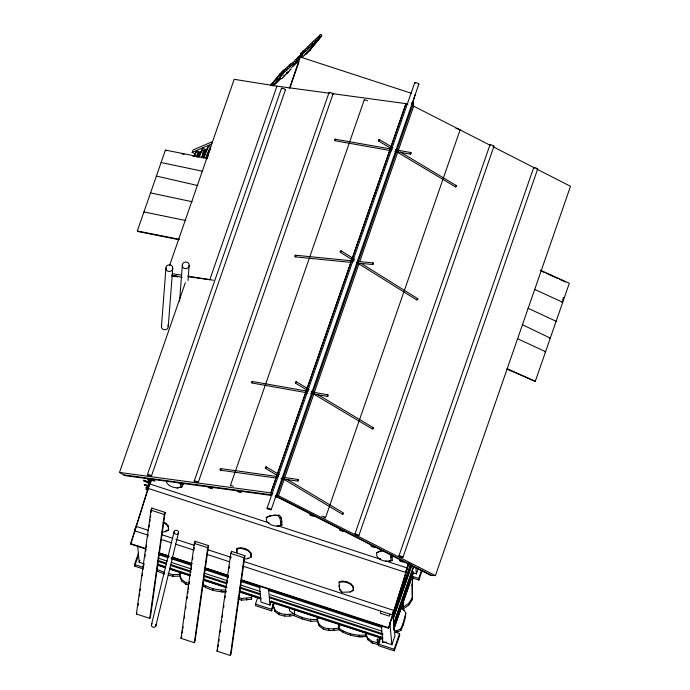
<?xml version="1.0" encoding="UTF-8"?>
<svg xmlns="http://www.w3.org/2000/svg" width="690" height="690" viewBox="0 0 690 690"><rect width="100%" height="100%" fill="white"/><g stroke="black" fill="none" stroke-linecap="round" stroke-linejoin="round"><path stroke-width="1.03" d="M289.507 607.778L289.481 610.823C297.373 616.481 307.386 620.327 317.193 619.318L318.849 617.317M403.555 608.666L408.816 605.035L412.379 599.584L412.189 584.154L412.758 577.03L411.111 575.934M412.379 599.584L412.189 584.154M403.529 598.799L402.684 609.27M268.971 522.865L149.29 483.811L148.997 485.406M392.274 614.868L393.705 610.4L392.274 614.868L242.94 566.136M405.625 572.398L407.057 567.922L405.625 572.398L147.858 488.287L149.29 483.811M161.469 326.284L165.945 267.987C166.066 263.615 173.276 263.804 172.733 268.307L168.257 326.603C168.041 331.614 159.813 330.208 161.667 325.387M179.564 301.392L182.341 265.193C182.462 260.82 189.672 261.018 189.129 265.521L187.982 280.425M412.335 585.775L412.758 577.03M317.435 617.455L317.348 621.026L319.228 625.839C324.231 631.341 332.132 631.109 338.842 629.729C346.449 634.938 356.264 637.491 365.441 636.447L365.571 632.023M365.441 636.447L365.709 633.498M149.799 478.506L148.919 478.515M188.586 584.956L185.903 584.258L181.582 580.92L179.702 576.107L179.788 572.545M317.59 619.163L317.823 617.309L317.529 619.137M402.943 607.303L403.331 604.371M136.387 614.005L150.998 510.16L151.791 508.073L165.143 512.428L150.532 616.274L149.739 618.361L136.387 614.005L136.913 612.608M138.069 605.561L138.371 603.44M139.415 596.022L139.708 593.9M140.156 590.726L140.458 588.605M142.243 575.891L142.545 573.769M143.589 566.352L143.882 564.23M144.926 556.813L145.228 554.7M145.676 551.517L145.97 549.395M146.271 547.282L146.573 545.16M147.763 536.682L148.065 534.569M149.109 527.151L149.402 525.03M149.851 521.847L150.153 519.734M150.446 517.612L150.748 515.49M151.196 512.316L151.791 508.073M149.739 618.361L164.358 514.524L165.143 512.428M180.996 638.328L194.356 543.366L195.141 541.279L208.492 545.635L195.132 640.596L194.347 642.683L180.996 638.328L181.78 636.24M182.229 633.041L182.531 630.902M182.833 628.771L183.126 626.641M184.334 618.102L184.635 615.972M185.679 608.502L185.981 606.363M187.033 598.894L187.335 596.764M187.784 593.564L188.085 591.425M188.387 589.295L188.689 587.156M189.138 583.956L189.44 581.825M191.242 569.017L191.535 566.887M192.588 559.418L192.889 557.287M193.942 549.818L194.244 547.679M194.692 544.479L195.141 541.279M194.347 642.683L207.707 547.722L208.492 545.635M217.014 651.144L230.762 553.44L231.555 551.353L244.907 555.709L231.159 653.413L230.365 655.5L217.014 651.144L217.799 649.057M218.1 646.927L218.402 644.805M218.851 641.622L219.144 639.492M220.196 632.066L220.489 629.936M221.542 622.501L221.835 620.379M222.284 617.196L222.585 615.075M223.629 607.64L223.931 605.51M224.974 598.075L225.276 595.953M225.725 592.77L226.018 590.649M227.07 583.214L227.364 581.084M227.812 577.901L228.114 575.779M229.158 568.344L229.46 566.223M230.503 558.788L230.805 556.666M231.254 553.475L231.555 551.353M230.365 655.5L244.113 557.796L244.907 555.709M161.633 532.137L165.315 531.688L168.576 530.213L168.282 526.72L165.885 524.003L165.98 523.348L163.22 522.071M165.315 531.688L165.419 531.024M168.282 526.72L168.386 526.065L165.98 523.348M168.576 530.213L168.386 526.065M236.903 548.412L236.817 552.604L236.903 548.412C241.854 546.834 247.952 548.688 250.936 553L251.126 557.149L247.865 558.624L244.182 559.073M236.808 549.067L240.37 548.334L240.465 547.679M251.126 557.149L250.832 553.656L248.435 550.939L244.752 549.249L244.847 548.593M248.435 550.939L248.538 550.284M247.865 558.624L247.969 557.968M250.832 553.656L250.936 553M339.109 582.455L339.213 581.791C344.163 580.221 350.253 582.075 353.245 586.388L353.435 590.536L350.175 592.003L341.654 592.261L339.609 589.674L339.109 582.455C344.06 580.877 350.158 582.731 353.142 587.043L353.435 590.536M339.118 585.982L339.221 585.327L339.609 589.674M342.671 581.722L342.775 581.066M341.654 592.261L341.748 591.597M347.053 582.627L347.156 581.972M350.744 584.327L350.839 583.671M350.175 592.003L350.27 591.347M353.142 587.043L353.245 586.388M172.733 268.307C172.612 272.679 165.402 272.49 165.945 267.987M189.129 265.521C189.008 269.894 181.798 269.704 182.341 265.193M135.792 527.35L135.947 526.289L134.516 530.757L147.807 535.095M151.507 624.562L174.147 531.542M155.811 626.037L178.451 533.016A2.277 1.984 13.7 0 0 175.829 530.3A2.277 1.984 13.7 0 0 174.622 533.517A2.277 1.984 13.7 0 0 178.451 533.016M394.266 631.971L397.061 632.411L401.045 630.246L400.89 628.633L403.064 623.553L405.806 613.117L403.495 608.873L399.967 608.718M401.045 630.246C403.357 624.855 405.435 618.947 405.806 613.117M221.102 469.511C220.584 471.408 219.127 468.7 220.688 468.579L277.984 476.626M135.645 527.885L135.076 529.584M146.082 549.145L130.738 544.143L130.695 543.616L148.816 485.984M149.135 484.966L151.058 478.851M130.738 544.143L151.386 478.498M241.207 580.187L388.496 628.254L408.825 562.962M388.496 628.254L408.825 563.635M380.871 611.236L380.25 613.186L389.298 616.144L389.919 614.186M342.551 513.636L343.008 514.326L343.534 513.032L287.368 479.49M179.064 239.74L138.293 231.624L137.345 230.952L165.402 150.092L207.216 158.407M169.507 265.702L234.186 79.307L276.966 86.147L329.208 93.202M271.877 495.498L124.873 475.617L119.508 472.434L185.334 282.736M276.966 86.147L209.812 279.674L188.508 276.794M147.418 474.642L281.46 88.363M151.446 475.962L285.488 89.674M289.464 88.165L299.917 58.029M289.886 88.01L298.951 61.893M143.658 569.069L134.662 566.136L134.507 564.515L138.578 552.793M134.662 566.136L137.707 557.348M144.193 563.894L139.164 562.255L139.846 560.289M194.226 481.077L329.035 92.589M198.254 482.396L333.063 93.9M230.374 485.691L364.199 100.024M272.533 493.842L270.885 492.867L405.979 103.56L407.902 104.207M119.508 472.434L270.885 492.867L405.987 103.647L332.407 93.633M267.03 508.289L414.707 82.705M271.204 509.651L418.882 84.068M412.163 104.509L415.251 94.539M276.975 496.101L413.112 103.785M359.007 263.709L278.588 495.463L276.794 495.386M359.714 261.683L413.681 106.157L490.038 145.185M274.335 603.095L271.627 610.909L255.628 605.691L255.481 604.069L257.853 597.23M259.457 585.456L260.967 602.077L270.014 605.035L271.377 601.102M271.627 610.909L271.472 609.287L273.852 602.456M325.525 517.681L460.04 130.039M354.858 534.241L489.943 144.935M358.886 535.552L493.98 146.246M398.915 555.968L533.646 167.687M402.943 557.287L537.674 169.007M394.577 631.98L399.57 633.61L399.726 635.231L394.301 650.86L378.301 645.642L378.155 644.02L380.526 637.181M378.983 643.684L380 640.751M407.281 566.654L408.333 563.609M392.86 615.118L410.49 564.308M392.955 616.092L410.93 564.265M392.886 618.758L411.568 564.903M393.68 617.697L411.663 565.878M393.628 623.527L413.37 566.619M393.714 624.502L413.81 566.576M393.645 627.176L412.689 572.303L412.404 569.181M393.636 629.444L413.37 572.562M393.671 629.815L413.759 571.915M381.303 625.192L382.812 641.752L391.851 644.71L394.922 635.87L392.886 613.505M412.404 572.579L416.424 573.89L418.468 567.999M394.301 650.86L394.154 649.238L399.57 633.61M411.87 577.754L418.873 580.04L418.727 578.418L421.435 570.604M418.873 580.04L422.263 570.276M276.009 496.421L430.612 575.382L435.407 575.607L570.492 186.3L536.967 169.162M562.548 300.357L563.583 297.347M507.159 369.176L535.285 381.363L569.328 283.254L540.141 270.092M148.626 486.571L148.238 487.589M192.139 152.378L193.148 149.903L212.365 141.683L211.382 144.098L192.139 152.378L195.494 153.887M194.14 155.905L196.641 150.877L198.746 151.826L196.797 156.613M194.304 156.621L196.641 150.877M196.245 156.854L198.746 151.826M197.047 157.234L198.668 153.24M197.875 156.88L199.496 152.887M198.677 157.122L202.722 148.255L204.827 149.204L201.333 157.829M199.229 156.88L202.722 148.255M202.334 154.241L204.275 149.445M201.791 157.725L205.034 149.739M202.627 157.372L205.862 149.385M203.464 157.441L208.673 145.702L210.778 146.651L206.12 158.148M203.628 158.157L208.673 145.702M205.956 157.432L209.838 147.841M206.508 158.321L210.554 148.341M207 158.812L208.216 155.819M134.895 530.058L134.516 530.757M295.829 256.361C295.104 257.913 294.061 255.248 295.441 255.222L353.936 261.01M455.65 186.024L455.866 186.973L456.59 185.739L400.373 152.076M402.537 607.649L408.67 603.414L412.232 597.963M335.513 140.389L334.59 140.432L334.917 139.164L391.954 149.187M252.514 382.657L251.591 382.691L251.919 381.423L307.904 391.256M270.842 85.068L280.269 73.614M270.894 85.319L281.667 72.226M271.662 84.706L283.107 70.794M275.75 80.049L277.095 78.41M279.122 75.952L284.504 69.405M272.973 85.707L281.718 75.072M273.016 85.957L283.116 73.683M305.661 54.467L317.107 40.555M307.11 53.035L318.547 39.114A1.026 1.018 39.4 0 0 318.09 37.407A1.026 1.018 39.4 0 0 316.839 38.649A1.026 1.018 39.4 0 0 318.547 39.114M308.551 51.595L319.996 37.683A1.026 1.018 39.4 0 0 319.53 35.975A1.026 1.018 39.4 0 0 318.28 37.217A1.026 1.018 39.4 0 0 319.996 37.683M310 50.163L321.437 36.251A1.026 1.018 39.4 0 0 320.979 34.535A1.026 1.018 39.4 0 0 319.729 35.776A1.026 1.018 39.4 0 0 321.437 36.251M168.119 573.364L172.88 574.667L179.547 574.399L181.203 572.398M294.613 615.299C287.903 616.679 280.002 616.903 275 611.4L272.964 604.889L274.62 602.888M417.088 299.089L417.959 299.055L417.096 300.185L356.678 262.502M455.771 185.851L456.461 185.532M372.773 428.111L373.609 428.162L372.729 429.258L312.855 393.567M394.119 630.358L396.914 630.789L400.89 628.633M166.23 530.662L168.679 529.558M266.271 517.466L270.911 515.568L279.433 515.309L281.477 517.897L281.977 525.116C276.699 527.315 269.868 525.728 266.564 520.959L266.271 517.466L270.911 515.568M376.585 552.681L381.225 550.784L376.585 552.681L376.878 556.175C380.181 560.944 387.012 562.531 392.291 560.332L392.032 554.958M351.9 590.614L353.53 589.881M197.418 153.059L202.23 150.989M204.154 150.161L207.043 148.928M147.427 479.748L150.204 480.809L148.6 480.507M166.506 480.939L166.652 482.681L169.05 485.398L172.742 487.097L177.123 488.002L178.503 487.571M177.123 488.002L182.065 486.847L182.057 484.19M269.531 515.991L275.517 514.999M274.137 515.43L279.433 515.309M278.053 515.741L280.097 518.328L281.477 517.897M280.597 525.547L280.58 522.019L281.969 521.588M277.035 526.28L281.977 525.116M379.276 558.891L380.656 558.46M390.902 560.763L390.894 557.235L392.274 556.804M387.34 561.496L392.291 560.332M179.391 487.39L182.065 486.847M237.955 597.497L241.526 598.428L251.462 597.583L251.445 594.539M238.11 599.196L241.681 600.136L251.617 599.291L251.6 596.246M272.964 604.889L274.844 609.701C279.847 615.195 287.747 614.971 294.457 613.591L294.44 609.529M317.193 619.318L319.073 624.131C324.076 629.634 331.976 629.401 338.687 628.021L338.669 623.958L338.825 625.666M386.348 642.054L382.493 642.623L382.407 639.043L377.292 639.182L377.534 644.46L372.177 643.063L367.848 639.725L365.821 633.204L367.848 639.725M379.845 551.207L383.528 550.758M561.85 302.358L562.73 302.272L534.569 289.386M549.404 338.229L550.284 338.152L522.33 324.654M544.712 351.753L545.583 351.667L517.466 338.669M202.774 584.232C209.458 588.165 217.712 590.511 225.492 589.95M225.647 591.675C217.868 592.227 209.613 589.89 202.929 585.957M339.661 626.701L339.523 625.226L338.712 628.254C346.32 633.463 356.135 636.016 365.312 634.973M226.01 591.684L221.343 591.96L221.188 590.235M365.519 636.482L358.99 636.87L358.86 635.395M410.861 152.55C408.575 154.034 412.568 154.646 410.861 152.55L396.155 149.928M327.862 394.809C325.568 396.293 329.57 396.905 327.862 394.809L311.052 391.817M168.274 575.072L173.035 576.366L179.702 576.107M294.294 614.152L294.449 615.86L302.116 618.947L310.681 621.285L317.348 621.026M377.292 639.182L377.447 640.881L379.491 640.829M373.083 262.899C370.866 264.356 374.791 265.038 373.083 262.899L357.127 261.32M298.14 479.464C295.881 480.861 299.779 481.637 298.14 479.464L282.227 477.221M411.878 106.07L413.681 106.157M295.199 256.861L352.642 262.545M356.894 262.959L372.85 264.537M123.605 474.867L271.791 494.868M148.747 481.715L150.403 482.207M220.403 470.209L277.699 478.256M280.882 478.705L297.856 481.094M172.25 273.663L181.643 275.163M187.896 276.173L213.426 280.252M171.655 275.897L177.727 276.88M354.755 259.354L341.05 250.798L340.239 251.341L340.239 252.238L353.944 260.794M340.239 252.238L341.05 251.686L341.05 250.798M177.675 276.328L172.491 275.448M334.961 140.726L391.687 150.817M394.835 151.377L410.593 154.18M251.962 382.993L307.637 392.895M310.793 393.455L327.595 396.448M171.767 275.31L182.177 277.294M182.031 153.887L184.118 154.31M192.484 155.975L194.571 156.388M137.345 230.952L179.159 239.266M143.943 211.925L185.67 220.507M240.37 548.334L244.752 549.249M161.089 162.53L202.748 171.284M150.541 192.907L192.182 201.739M156.397 176.054L197.797 185.55M150.8 481.12L149.92 481.051L150.748 481.672M150.877 481.62L148.41 481.956M179.547 574.399L181.427 579.212L185.748 582.55L189.319 583.481M367.692 638.017L372.022 641.355L377.378 642.761M148.781 482.672C152.619 484.113 144.659 481.189 148.54 482.638M147.85 483.966L149.238 484.449M145.366 485.105C141.484 483.518 148.186 486.105 146.228 485.303M393.015 147.686L379.233 139.458L378.422 139.949L378.387 140.889L392.179 149.118M378.387 140.889L379.198 140.398L379.233 139.458M309.103 389.402L296.226 381.717L295.423 382.217L295.389 383.148L308.257 390.825M295.389 383.148L296.312 381.803M279.096 474.556L266.228 466.871L265.417 467.363L265.383 468.303L278.251 475.979M265.383 468.303L266.193 467.811L266.228 466.871M150.411 478.472L151.489 478.851M151.446 478.757L150.213 478.584L151.395 479.352M150.636 481.085L148.73 480.093L150.679 480.533M145.202 481.059L149.997 482.655M145.098 481.137L143.865 480.964L146.642 482.025L143.658 480.171L145.918 480.766L146.133 481.56M300.271 57.02L411.18 93.21M278.173 525.866L380.457 559.245M385.572 560.918L407.057 567.922M411.723 576.133L418.727 578.418M150.998 510.16L164.358 514.524M230.762 553.44L244.113 557.796M194.356 543.366L207.707 547.722M135.947 526.289L148.221 530.291M161.52 534.629L172.767 538.303M175.838 539.304L194.252 545.316M207.543 549.654L231.072 557.33M244.372 561.669L393.705 610.4M161.106 539.433L171.336 542.771M175.424 544.108L193.838 550.111M207.138 554.45L229.641 561.798M130.695 543.616L145.443 548.438M158.717 552.768L168.929 556.097M171.991 557.097L192.415 563.764M205.689 568.094L228.148 575.426M241.422 579.755L388.453 627.727M158.873 552.914L168.998 556.218M174.061 557.865L190.259 563.152M205.439 568.111L227.709 575.374M159.381 553.484L168.584 556.485M171.655 557.494L191.087 563.834M204.387 568.172L227.907 575.848M158.657 553.673L168.903 557.011M171.974 558.012L191.441 564.368M204.758 568.715L228.321 576.4M241.638 580.747L260.078 586.767M268.281 589.441L381.993 626.546M158.743 554.639L167.963 557.649M171.042 558.65L191.527 565.343M204.844 569.681L228.407 577.375M240.707 581.385L260.173 587.733M268.367 590.416L382.079 627.52M157.958 558.063L167.153 561.065M171.232 562.393L191.656 569.06M203.904 573.054L227.381 580.721M240.655 585.051L260.052 591.382M270.264 594.711L381.544 631.022M158.251 560.504L166.419 563.169M170.499 564.506L190.923 571.165M204.197 575.495L226.656 582.826M239.922 587.156L260.346 593.823M269.531 596.816L382.855 633.8M157.32 561.143L166.506 564.144M170.594 565.472L191.009 572.139M204.283 576.469L226.743 583.8M240.016 588.13L260.432 594.789M269.618 597.79L382.941 634.766M157.544 564.092L165.747 566.766M169.844 568.103L190.328 574.787M203.645 579.134L226.191 586.483M239.508 590.83L261.018 597.851M271.265 601.197L382.933 637.638M157.355 564.782L165.548 567.456M169.645 568.793L190.13 575.477M203.447 579.824L227.01 587.509M239.301 591.52L260.811 598.541M271.049 601.878L382.691 638.31M157.389 565.153L165.583 567.827M169.68 569.164L190.164 575.848M203.481 580.195L226.018 587.552M239.335 591.891L260.837 598.911M270.057 601.922L382.726 638.69M134.507 564.515L143.511 567.447M378.155 644.02L394.154 649.238M255.481 604.069L271.472 609.287M145.254 485.018L144.452 484.751L145.038 484.992M145.176 484.923L146.823 485.536M146.746 485.596L147.246 485.751L146.34 485.389M270.885 492.867L272.809 493.523M276.664 494.816L435.407 575.607M148.626 486.217L144.943 484.889M335.228 139.095L335.676 139.777M252.221 381.354L252.652 381.837M148.816 480.939L150.36 481.827L148.764 481.534L150.058 482.06M150.825 481.749L150.006 481.551L150.825 482.172M145.547 485.053L146.651 485.519M147.608 485.864L146.918 485.613M147.85 485.889L148.799 486.243M295.441 255.222L295.863 255.723M156.647 569.233L164.315 572.329L164.47 574.037L156.803 570.941M541.202 271.058L544.125 272.369M546.075 273.249L557.744 278.51M559.693 279.39L565.533 282.02M507.064 368.65L535.285 381.363M163.116 522.735L165.885 524.003M528.031 308.232L556.131 321.29M146.383 481.706L148.566 482.12M492.91 146.651L535.052 168.188M275.948 495.782L431.811 575.434M150.049 478.877L149.532 478.489M395.775 149.333L398.535 150.981M395.853 151.308L455.616 186.964M311.863 391.049L314.614 392.688M317.374 394.335L373.454 427.791M282.771 476.747L284.608 477.842M282.848 478.722L342.611 514.378M361.146 263.347L417.786 298.727M165.402 150.092L166.35 150.774M305.679 50.077L305.463 49.904A1.026 1.018 39.4 0 0 303.945 50.603A1.026 1.018 39.4 0 0 305.135 51.793A1.026 1.018 39.4 0 0 305.843 50.284A1.026 1.018 39.4 0 0 307.24 48.904A1.026 1.018 39.4 0 0 308.628 47.515A1.026 1.018 39.4 0 0 310.026 46.127A1.026 1.018 39.4 0 0 311.423 44.747A1.026 1.018 39.4 0 0 312.941 44.048A1.026 1.018 39.4 0 0 311.751 42.858A1.026 1.018 39.4 0 0 311.043 44.367A1.026 1.018 39.4 0 0 309.655 45.756A1.026 1.018 39.4 0 0 308.257 47.136A1.026 1.018 39.4 0 0 306.86 48.524A1.026 1.018 39.4 0 0 305.463 49.904L305.627 50.12M295.268 61.669A1.026 1.018 39.4 0 0 296.804 60.884A1.026 1.018 39.4 0 0 295.432 59.823A1.026 1.018 39.4 0 0 295.061 61.505L295.268 61.669A1.026 1.018 39.4 0 1 295.277 63.109A1.026 1.018 39.4 0 1 293.828 63.101L293.664 62.885A1.026 1.018 39.4 0 0 291.982 63.247A1.026 1.018 39.4 0 0 293.034 64.627A1.026 1.018 39.4 0 0 293.828 63.101M340.222 589.665L341.24 590.951M315.494 40.331L315.658 40.538A1.026 1.018 39.4 0 0 317.34 40.184A1.026 1.018 39.4 0 0 316.287 38.804A1.026 1.018 39.4 0 0 315.494 40.331A1.026 1.018 39.4 0 0 313.89 41.547A1.026 1.018 39.4 0 0 312.372 42.245A1.026 1.018 39.4 0 0 313.562 43.436A1.026 1.018 39.4 0 0 314.261 41.926A1.026 1.018 39.4 0 0 315.658 40.538M285.953 69.423L286.117 69.63A1.026 1.018 39.4 0 0 287.799 69.276A1.026 1.018 39.4 0 0 286.747 67.896A1.026 1.018 39.4 0 0 285.953 69.423A1.026 1.018 39.4 0 0 284.34 70.639A1.026 1.018 39.4 0 0 282.822 71.337A1.026 1.018 39.4 0 0 284.013 72.528A1.026 1.018 39.4 0 0 284.72 71.018A1.026 1.018 39.4 0 0 286.117 69.63M167.955 324.852L168.257 326.603M390.531 554.467L390.894 557.235M280.097 518.328L280.58 522.019M413.051 101.965L413.439 106.234M415.854 567.568L416.424 573.89M412.422 591.011L412.577 592.632M408.67 603.414L408.816 605.035M403.495 608.873L403.641 610.495M404.392 618.188L404.538 619.81M403.064 623.553L403.21 625.166M396.914 630.789L397.061 632.411M389.833 622.501L391.851 644.71M372.022 641.355L372.177 643.063M350.451 633.567L350.58 635.042M343.042 631.109L343.172 632.583M338.687 628.021L338.842 629.729M333.865 628.728L334.02 630.436M328.751 628.866L328.906 630.574M323.394 627.469L323.55 629.168M319.073 624.131L319.228 625.839M310.526 619.577L310.681 621.285M301.961 617.248L302.116 618.947M289.636 614.298L289.791 616.006M284.522 614.436L284.677 616.144M279.165 613.031L279.321 614.738M274.844 609.701L275 611.4M268.496 588.406L270.014 605.035M251.462 597.583L251.617 599.291M246.641 598.29L246.796 599.998M241.526 598.428L241.681 600.136M212.779 588.406L212.934 590.131M205.37 585.948L205.525 587.673M185.748 582.55L185.903 584.258M181.427 579.212L181.582 580.92M172.88 574.667L173.035 576.366M137.655 545.661L139.164 562.255M377.447 640.881L377.534 644.46M180.668 483.742L180.685 487.269M275.569 495.981A2.199 0.449 19.1 0 1 277.147 497.007A2.199 0.449 19.1 0 1 275.12 496.757M415.354 83.249A2.199 0.449 19.1 0 1 415.173 82.55A2.199 0.449 19.1 0 1 417.959 83.378A2.199 0.449 19.1 0 1 418.623 84.223M230.451 485.838A2.13 0.431 19.1 0 1 231.124 485.579A2.13 0.431 19.1 0 1 233.358 486.269M364.277 100.162A2.13 0.431 19.1 0 1 365.174 99.947A2.13 0.431 19.1 0 1 367.606 100.809M321.747 516.224A2.13 0.431 19.1 0 1 325.085 517.259A2.13 0.431 19.1 0 1 324.076 517.647M456.012 128.728A2.13 0.431 19.1 0 1 458.505 129.099A2.13 0.431 19.1 0 1 459.79 130.194M329.328 92.909A2.13 0.431 19.1 0 1 330.001 92.512A2.13 0.431 19.1 0 1 332.77 93.581A2.13 0.431 19.1 0 1 332.097 93.978M398.993 556.114A2.13 0.431 19.1 0 1 400.881 556.157A2.13 0.431 19.1 0 1 402.882 557.382A2.13 0.431 19.1 0 1 399.959 556.709M533.939 168.015A2.13 0.431 19.1 0 1 534.474 167.584A2.13 0.431 19.1 0 1 537.182 168.55A2.13 0.431 19.1 0 1 537.122 169.145M281.744 88.682A2.13 0.431 19.1 0 1 283.426 88.553A2.13 0.431 19.1 0 1 285.237 89.821M490.236 145.254A2.13 0.431 19.1 0 1 491.918 145.124A2.13 0.431 19.1 0 1 493.73 146.392M304.35 54.967A1.026 1.018 39.4 0 1 303.333 55.976M310.155 48.93A1.026 1.018 39.4 0 1 308.758 50.318M302.962 56.347A1.026 1.018 39.4 0 1 301.935 57.365M271.403 85.163A1.026 1.018 39.4 0 1 271.506 84.913M271.877 84.542A1.026 1.018 39.4 0 1 272.127 84.447M279.735 79.548A1.026 1.018 39.4 0 0 280.718 78.272A1.026 1.018 39.4 0 0 282.521 77.53M274.775 83.792A1.026 1.018 39.4 0 1 273.525 85.034M272.8 83.775A1.026 1.018 39.4 0 1 272.895 83.533M273.274 83.162A1.026 1.018 39.4 0 1 273.516 83.059M298.589 61.065A1.026 1.018 39.4 0 1 297.701 61.565M297.295 61.677A1.026 1.018 39.4 0 1 296.303 62.954M279.269 79.704A1.026 1.018 39.4 0 1 278.286 80.98M277.829 81.135A1.026 1.018 39.4 0 1 276.328 82.274M276.38 82.576A1.026 1.018 39.4 0 1 274.887 83.714M305.929 53.484A1.026 1.018 39.4 0 1 304.678 54.726M307.369 52.043A1.026 1.018 39.4 0 1 306.119 53.285M308.818 50.611A1.026 1.018 39.4 0 1 307.317 51.75M294.501 64.446A1.026 1.018 39.4 0 1 293.517 65.723M292.741 66.568A1.026 1.018 39.4 0 1 292.284 66.827M293.043 65.852A1.026 1.018 39.4 0 1 292.905 66.361M291.594 67.284A1.026 1.018 39.4 0 1 291.56 67.542M290.999 68.629A1.026 1.018 39.4 0 1 290.016 69.914M289.662 70.138A1.026 1.018 39.4 0 1 288.679 71.424M288.084 71.786A1.026 1.018 39.4 0 1 286.583 72.924M288.11 71.329A1.026 1.018 39.4 0 1 286.962 72.821M286.669 72.761A1.026 1.018 39.4 0 1 285.272 74.149M293.664 62.885A1.026 1.018 39.4 0 1 295.061 61.505M295.898 63.057A1.026 1.018 39.4 0 1 294.915 64.343M283.995 75.796A1.026 1.018 39.4 0 1 282.598 77.177M285.324 74.442A1.026 1.018 39.4 0 1 283.832 75.581M155.673 624.502A2.277 1.984 13.7 0 1 154.862 627.055A2.277 1.984 13.7 0 1 151.852 626.399A2.277 1.984 13.7 0 1 152.145 623.734M148.152 490.064A1.492 0.656 13.7 0 1 145.909 489.089A1.492 0.656 13.7 0 1 148.031 488.874M148.143 488.486A1.492 0.656 13.7 0 1 146.202 487.951A1.492 0.656 13.7 0 1 146.366 487.08A1.492 0.656 13.7 0 1 148.333 487.45M411.525 102.81A2.199 0.449 19.1 0 1 413.086 103.716A2.199 0.449 19.1 0 1 412.111 103.862M275.897 495.334A2.199 0.449 19.1 0 1 276.966 496.153A2.199 0.449 19.1 0 1 275.474 496.067M180.176 572.389L179.943 574.252L180.142 572.372M281.882 73.839L281.503 73.459A1.026 1.018 39.4 0 0 279.985 74.158A1.026 1.018 39.4 0 0 281.175 75.348A1.026 1.018 39.4 0 0 281.882 73.839A1.026 1.018 39.4 0 0 283.4 73.14A1.026 1.018 39.4 0 0 282.21 71.95A1.026 1.018 39.4 0 0 281.503 73.459L281.882 73.839M400.226 561.073A2.199 0.449 19.1 0 0 403.702 561.988A2.199 0.449 19.1 0 0 401.088 560.565A2.199 0.449 19.1 0 0 400.226 561.073M340.248 530.386A2.199 0.449 19.1 0 0 343.715 531.3A2.199 0.449 19.1 0 0 341.102 529.877A2.199 0.449 19.1 0 0 340.248 530.386M371.479 546.411A2.199 0.449 19.1 0 0 374.946 547.325A2.199 0.449 19.1 0 0 372.341 545.902A2.199 0.449 19.1 0 0 371.479 546.411M310.448 515.214A2.199 0.449 19.1 0 0 313.916 516.137A2.199 0.449 19.1 0 0 311.302 514.706A2.199 0.449 19.1 0 0 310.448 515.214M237.722 491.565A2.199 0.449 19.1 0 0 241.198 492.488A2.199 0.449 19.1 0 0 238.585 491.056A2.199 0.449 19.1 0 0 237.722 491.565M208.854 487.666A2.199 0.449 19.1 0 0 212.33 488.589A2.199 0.449 19.1 0 0 209.717 487.157A2.199 0.449 19.1 0 0 208.854 487.666M180.116 483.793A2.199 0.449 19.1 0 0 183.592 484.716A2.199 0.449 19.1 0 0 180.978 483.285A2.199 0.449 19.1 0 0 180.116 483.793M151.334 480.042A2.199 0.449 19.1 0 0 154.802 480.956A2.199 0.449 19.1 0 0 152.197 479.533A2.199 0.449 19.1 0 0 151.334 480.042M267.677 508.832A2.199 0.449 19.1 0 0 271.144 509.755A2.199 0.449 19.1 0 0 268.539 508.323A2.199 0.449 19.1 0 0 267.677 508.832M355.479 534.767A2.13 0.431 19.1 0 0 358.826 535.656A2.13 0.431 19.1 0 0 356.307 534.276A2.13 0.431 19.1 0 0 355.479 534.767M194.847 481.603A2.13 0.431 19.1 0 0 198.203 482.491A2.13 0.431 19.1 0 0 195.675 481.111A2.13 0.431 19.1 0 0 194.847 481.603M148.04 475.168A2.13 0.431 19.1 0 0 151.386 476.057A2.13 0.431 19.1 0 0 148.868 474.677A2.13 0.431 19.1 0 0 148.04 475.168M290.18 64.869A1.026 1.018 39.4 0 0 291.896 65.343A1.026 1.018 39.4 0 0 291.43 63.627A1.026 1.018 39.4 0 0 290.18 64.869M288.739 66.309A1.026 1.018 39.4 0 0 290.456 66.775A1.026 1.018 39.4 0 0 289.99 65.067A1.026 1.018 39.4 0 0 288.739 66.309M287.29 67.741A1.026 1.018 39.4 0 0 289.007 68.207A1.026 1.018 39.4 0 0 288.541 66.499A1.026 1.018 39.4 0 0 287.29 67.741M302.47 52.181A1.026 1.018 39.4 0 0 304.187 52.656A1.026 1.018 39.4 0 0 303.721 50.939A1.026 1.018 39.4 0 0 302.47 52.181M301.021 53.622A1.026 1.018 39.4 0 0 302.738 54.087A1.026 1.018 39.4 0 0 302.28 52.38A1.026 1.018 39.4 0 0 301.021 53.622M300.461 55.235A1.026 1.018 39.4 0 0 302.177 55.709A1.026 1.018 39.4 0 0 301.72 53.993A1.026 1.018 39.4 0 0 300.461 55.235M299.124 56.744A1.026 1.018 39.4 0 0 300.84 57.21A1.026 1.018 39.4 0 0 300.374 55.502A1.026 1.018 39.4 0 0 299.124 56.744M297.683 58.176A1.026 1.018 39.4 0 0 299.4 58.65A1.026 1.018 39.4 0 0 298.934 56.934A1.026 1.018 39.4 0 0 297.683 58.176M297.545 58.391A1.026 1.018 39.4 0 0 299.262 58.857A1.026 1.018 39.4 0 0 298.796 57.149A1.026 1.018 39.4 0 0 297.545 58.391M296.234 59.607A1.026 1.018 39.4 0 0 297.951 60.082A1.026 1.018 39.4 0 0 297.485 58.365A1.026 1.018 39.4 0 0 296.234 59.607"/></g></svg>
